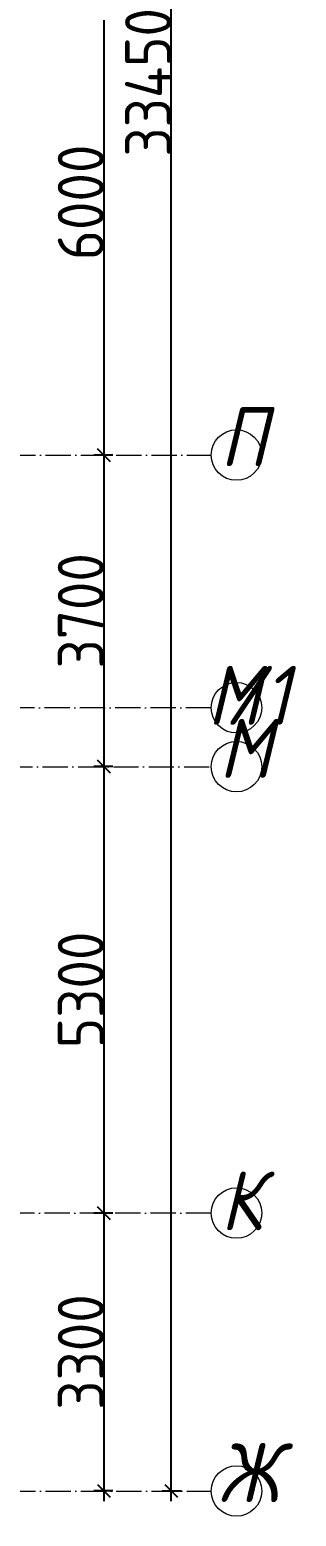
# Model space of a CAD drawing. Header units: millimetres. Extents: x -12989 to 629078, y -109036 to 555275.
# Drawn here: x 541118 to 544286, y 104665 to 122315 of the extents above; entities that cross this region are included whole.
import ezdxf

# ---------------------------------------------------------------- set-up
doc = ezdxf.new("R2010")
doc.units = ezdxf.units.MM
doc.linetypes.add('50_200_ШТРИХ_1Т_ш5_п1_п1_', pattern=[700, 500, -100, 0, -100])
for name, color, linetype, lineweight in [('A-____-____-DIMS', 7, 'Continuous', 9), ('S-GRID-____-IDEN', 7, 'Continuous', 9), ('S-GRID-____-OTLN-1', 7, '50_200_ШТРИХ_1Т_ш5_п1_п1_', 9)]:
    doc.layers.add(name, color=color, linetype=linetype, lineweight=lineweight)
doc.styles.add('ISOCPEUR_I', font='isocpeui.ttf', dxfattribs={"width": 0.9, "height": 2.5})
doc.styles.add('ISOCPEUR_I_9', font='isocpeui.ttf', dxfattribs={"width": 0.9, "height": 250})
doc.styles.add('СПДС', font='isocpeur.ttf', dxfattribs={"width": 0.9})
doc.dimstyles.new('ISO-2_5_0_9К_БОЛЬШОЙ_ОСИ', dxfattribs={"dimscale": 304.8, "dimtxt": 248.995294, "dimasz": 0.492126, "dimexe": 0.393701, "dimexo": 0, "dimgap": 0, "dimtad": 1, "dimdec": 0, "dimzin": 0, "dimdsep": 46, "dimtxsty": 'ISOCPEUR_I_9', "dimblk1": 'OBLIQUE', "dimblk2": 'OBLIQUE', "dimsah": 1, "dimcen": 0.09, "dimdle": 0.393701, "dimazin": 0, "dimtfac": 1, "dimtdec": 4, "dimtix": 1, "dimtmove": 0, "dimatfit": 3, "dimfxl": 1, "dimtvp": 1, "dimtolj": 1, "dimtzin": 0, "dimarcsym": 2})

# ---------------------------------------------------------------- blocks, each defined once
blk = doc.blocks.new('Ось сетки - Круг_Ø6_00__ISO-2_5_0_9K_-25732049-АР1_План отверстий 2 этажа в осях 1-64_А-ГГ')
at = {"layer": 'S-GRID-____-IDEN'}
blk.add_circle((0, 0), 3, dxfattribs=at)
blk = doc.blocks.new('_Oblique')
at = {"color": 0, "linetype": 'ByBlock', "lineweight": -2}
blk.add_line((-0.5, -0.5), (0.5, 0.5), dxfattribs=at)
blk = doc.blocks.new('*D2989')
at = {"layer": 'A-____-____-DIMS', "color": 0, "lineweight": -2, "transparency": 16777216}
for p, q in [((309203, -54262), (309203, -60502)), ((309309, -54382), (309083, -54382)), ((309309, -60382), (309083, -60382))]:
    blk.add_line(p, q, dxfattribs=at)
at = {"layer": 'Defpoints', "color": 0, "transparency": 16777216}
for p in [(309309, -54382), (309203, -60382), (309309, -60382)]:
    blk.add_point(p, dxfattribs=at)
at = {"layer": 'A-____-____-DIMS', "color": 0, "lineweight": -2, "transparency": 16777216, "xscale": 150, "yscale": 150, "zscale": 150}
for p, rotation in [((309203, -54382), 90), ((309203, -60382), 270)]:
    blk.add_blockref('_Oblique', p, dxfattribs=dict(at, rotation=rotation))
at = {"layer": 'A-____-____-DIMS', "color": 0, "transparency": 16777216, "insert": (308929, -57382), "char_height": 548.6, "attachment_point": 5, "rotation": 90, "style": 'СПДС'}
blk.add_mtext('\\A1;6000', dxfattribs=at)
blk = doc.blocks.new('*D2990')
at = {"layer": 'A-____-____-DIMS', "color": 0, "lineweight": -2, "transparency": 16777216}
for p, q in [((309203, -60262), (309203, -64202)), ((309309, -60382), (309083, -60382)), ((309309, -64082), (309083, -64082))]:
    blk.add_line(p, q, dxfattribs=at)
at = {"layer": 'Defpoints', "color": 0, "transparency": 16777216}
for p in [(309309, -60382), (309203, -64082), (309309, -64082)]:
    blk.add_point(p, dxfattribs=at)
at = {"layer": 'A-____-____-DIMS', "color": 0, "lineweight": -2, "transparency": 16777216, "xscale": 150, "yscale": 150, "zscale": 150}
for p, rotation in [((309203, -60382), 90), ((309203, -64082), 270)]:
    blk.add_blockref('_Oblique', p, dxfattribs=dict(at, rotation=rotation))
at = {"layer": 'A-____-____-DIMS', "color": 0, "transparency": 16777216, "insert": (308929, -62232), "char_height": 548.6, "attachment_point": 5, "rotation": 90, "style": 'СПДС'}
blk.add_mtext('\\A1;3700', dxfattribs=at)
blk = doc.blocks.new('*D2991')
at = {"layer": 'A-____-____-DIMS', "color": 0, "lineweight": -2, "transparency": 16777216}
for p, q in [((309203, -63962), (309203, -69502)), ((309309, -64082), (309083, -64082)), ((309309, -69382), (309083, -69382))]:
    blk.add_line(p, q, dxfattribs=at)
at = {"layer": 'Defpoints', "color": 0, "transparency": 16777216}
for p in [(309309, -64082), (309203, -69382), (309309, -69382)]:
    blk.add_point(p, dxfattribs=at)
at = {"layer": 'A-____-____-DIMS', "color": 0, "lineweight": -2, "transparency": 16777216, "xscale": 150, "yscale": 150, "zscale": 150}
for p, rotation in [((309203, -64082), 90), ((309203, -69382), 270)]:
    blk.add_blockref('_Oblique', p, dxfattribs=dict(at, rotation=rotation))
at = {"layer": 'A-____-____-DIMS', "color": 0, "transparency": 16777216, "insert": (308929, -66732), "char_height": 548.6, "attachment_point": 5, "rotation": 90, "style": 'СПДС'}
blk.add_mtext('\\A1;5300', dxfattribs=at)
blk = doc.blocks.new('*D2992')
at = {"layer": 'A-____-____-DIMS', "color": 0, "lineweight": -2, "transparency": 16777216}
for p, q in [((309203, -69262), (309203, -72802)), ((309309, -69382), (309083, -69382)), ((309309, -72682), (309083, -72682))]:
    blk.add_line(p, q, dxfattribs=at)
at = {"layer": 'Defpoints', "color": 0, "transparency": 16777216}
for p in [(309309, -69382), (309203, -72682), (309309, -72682)]:
    blk.add_point(p, dxfattribs=at)
at = {"layer": 'A-____-____-DIMS', "color": 0, "lineweight": -2, "transparency": 16777216, "xscale": 150, "yscale": 150, "zscale": 150}
for p, rotation in [((309203, -69382), 90), ((309203, -72682), 270)]:
    blk.add_blockref('_Oblique', p, dxfattribs=dict(at, rotation=rotation))
at = {"layer": 'A-____-____-DIMS', "color": 0, "transparency": 16777216, "insert": (308929, -71032), "char_height": 548.6, "attachment_point": 5, "rotation": 90, "style": 'СПДС'}
blk.add_mtext('\\A1;3300', dxfattribs=at)
blk = doc.blocks.new('*D2993')
at = {"layer": 'A-____-____-DIMS', "color": 0, "lineweight": -2, "transparency": 16777216}
for p, q in [((310003, -72802), (310003, -39112)), ((309897, -39232), (310123, -39232)), ((309897, -72682), (310123, -72682))]:
    blk.add_line(p, q, dxfattribs=at)
at = {"layer": 'Defpoints', "color": 0, "transparency": 16777216}
for p in [(309897, -39232), (310003, -39232), (309897, -72682)]:
    blk.add_point(p, dxfattribs=at)
at = {"layer": 'A-____-____-DIMS', "color": 0, "lineweight": -2, "transparency": 16777216, "xscale": 150, "yscale": 150, "zscale": 150}
for p, rotation in [((310003, -39232), 90), ((310003, -72682), 270)]:
    blk.add_blockref('_Oblique', p, dxfattribs=dict(at, rotation=rotation))
at = {"layer": 'A-____-____-DIMS', "color": 0, "transparency": 16777216, "insert": (309729, -55957), "char_height": 548.6, "attachment_point": 5, "rotation": 90, "style": 'СПДС'}
blk.add_mtext('\\A1;33450', dxfattribs=at)
blk = doc.blocks.new('3эт')
at = {"layer": 'S-GRID-____-OTLN-1', "color": 251, "ltscale": 0.6, "true_color": 0x636466}
for p, q in [((279101.9, -60382.4), (310478.4, -60382.4)), ((310478.4, -63382.4), (279101.9, -63382.4)), ((291670.7, -64082.4), (310478.4, -64082.4)), ((310478.4, -69382.4), (279101.9, -69382.4)), ((279101.9, -72682.4), (310478.4, -72682.4))]:
    blk.add_line(p, q, dxfattribs=at)
at = {"layer": 'S-GRID-____-IDEN', "char_height": 700, "attachment_point": 1, "style": 'ISOCPEUR_I'}
for s, insert, width in [('\\fISOCPEUR|b0|i1|c204|p34|;\\W.9;П', (310583.2, -59814.8), 223.671), ('\\fISOCPEUR|b0|i1|c204|p34|;\\W.9;М', (310433.6, -62885.4), 252.532), ('/1', (310642, -62885.4), 346.329), ('\\fISOCPEUR|b0|i1|c204|p34|;\\W.9;М', (310571.5, -63514.8), 252.532), ('\\fISOCPEUR|b0|i1|c204|p34|;\\W.9;К', (310588.4, -68885.4), 223.671), ('\\fISOCPEUR|b0|i1|c204|p34|;\\W.9;Ж', (310559.4, -72114.8), 281.392)]:
    blk.add_mtext(s, dxfattribs=dict(at, insert=insert, width=width))
at = {"layer": 'A-____-____-DIMS'}
for base, p1, p2, override, picture, middle in [((310003.2, -39232.4), (309897.2, -72682.4), (309897.2, -39232.4), {"dimtxt": 1.8, "dimpost": '<>', "dimtxsty": 'СПДС', "dimfxl": 33450}, '*D2993', (309728.9, -55957.4)), ((309203.2, -60382.4), (309309.3, -54382.4), (309309.3, -60382.4), {"dimtxt": 1.8, "dimpost": '<>', "dimtxsty": 'СПДС', "dimfxl": 6000}, '*D2989', (308928.9, -57382.4)), ((309203.2, -64082.4), (309309.3, -60382.4), (309309.3, -64082.4), {"dimtxt": 1.8, "dimpost": '<>', "dimtxsty": 'СПДС', "dimfxl": 3700}, '*D2990', (308928.9, -62232.4)), ((309203.2, -69382.4), (309309.3, -64082.4), (309309.3, -69382.4), {"dimtxt": 1.8, "dimpost": '<>', "dimtxsty": 'СПДС', "dimfxl": 5300}, '*D2991', (308928.9, -66732.4)), ((309203.2, -72682.4), (309309.3, -69382.4), (309309.3, -72682.4), {"dimtxt": 1.8, "dimpost": '<>', "dimtxsty": 'СПДС', "dimfxl": 3300}, '*D2992', (308928.9, -71032.4))]:
    dim = blk.add_linear_dim(base=base, p1=p1, p2=p2, angle=90, dimstyle='ISO-2_5_0_9К_БОЛЬШОЙ_ОСИ', override=override, dxfattribs=at)
    dim.commit()
    dim.dimension.update_dxf_attribs({"geometry": picture, "text_midpoint": middle})

msp = doc.modelspace()

# ---------------------------------------------------------------- block references
msp.add_blockref('3эт', (232797.0902, 177647.8646))
at = {"layer": 'S-GRID-____-IDEN', "xscale": 99.99999999999993, "yscale": 99.99999999999993, "zscale": 99.99999999999993}
for p, rotation in [((543575.5368, 117265.4504), 269.9999999999996), ((543575.5368, 114265.4504), 89.9999999999998), ((543575.5368, 113565.4504), 269.9999999999996), ((543575.5368, 108265.4504), 89.9999999999998), ((543575.5368, 104965.4504), 269.9999999999996)]:
    msp.add_blockref('Ось сетки - Круг_Ø6_00__ISO-2_5_0_9K_-25732049-АР1_План отверстий 2 этажа в осях 1-64_А-ГГ', p, dxfattribs=dict(at, rotation=rotation))

doc.saveas('drawing.dxf')
